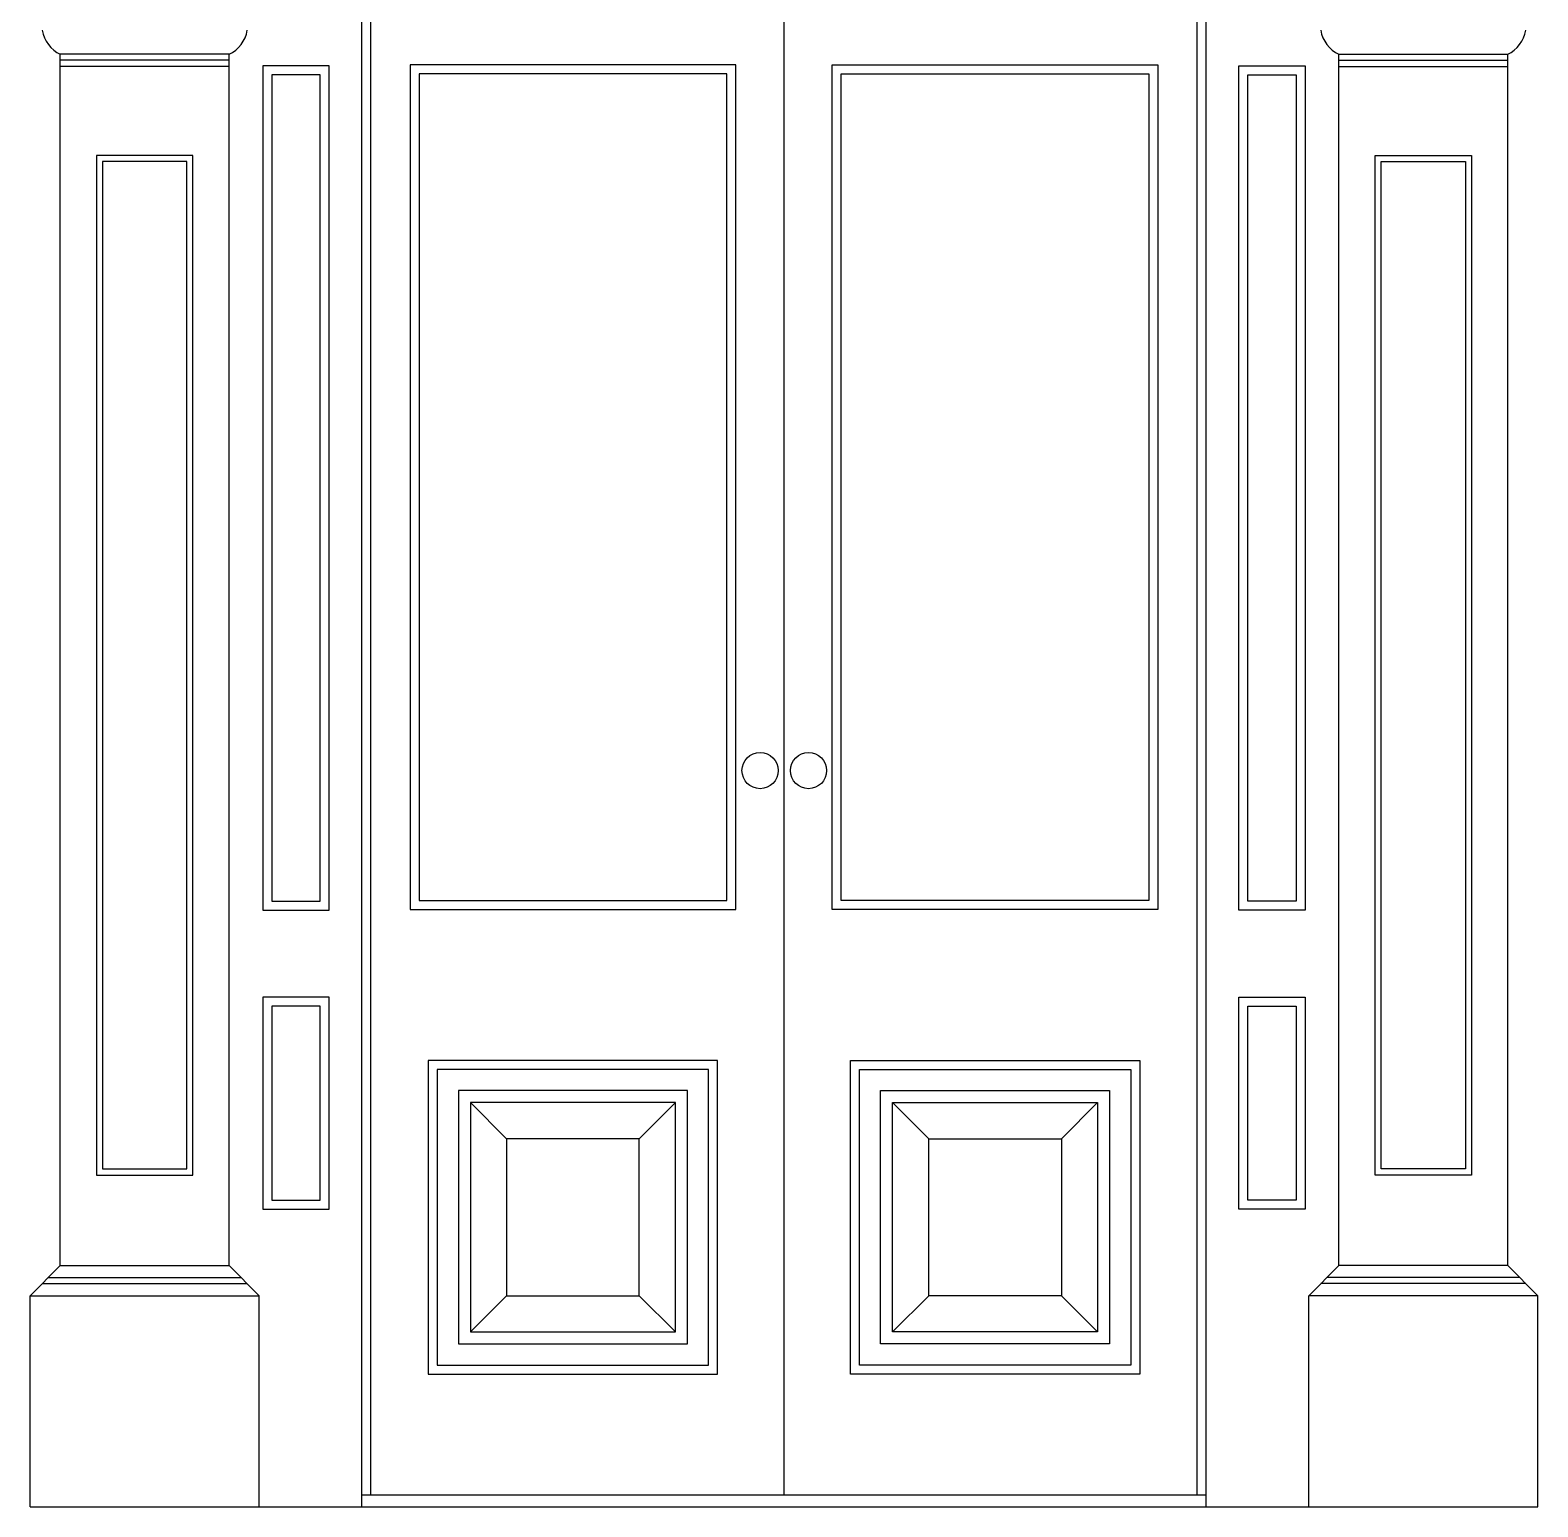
# Model space of a CAD drawing. Header units: metres. Extents: x 44156 to 46760, y 14888 to 19396.
# Drawn here: x 44206 to 46710, y 14888 to 17340 of the extents above; entities that cross this region are included whole.
import ezdxf

# ---------------------------------------------------------------- set-up
doc = ezdxf.new("R2010")
doc.units = ezdxf.units.M
for name, color, linetype in [('1', 3, 'Continuous'), ('2', 2, 'Continuous'), ('7', 7, 'Continuous')]:
    doc.layers.add(name, color=color, linetype=linetype)

# ---------------------------------------------------------------- blocks, each defined once
blk = doc.blocks.new('FH01F009')
at = {"layer": '1'}
for p, q in [((311.85, 2275.23), (47.25, 2275.23)), ((2050.65, 2275.23), (2315.25, 2275.23)), ((311.85, 2265.78), (47.25, 2265.78)), ((2050.65, 2265.78), (2315.25, 2265.78)), ((746.55, 576.45), (689.85, 633.15)), ((954.45, 576.45), (1011.15, 633.15)), ((1408.05, 576.45), (1351.35, 633.15)), ((1615.95, 576.45), (1672.65, 633.15)), ((28.35, 359.1), (330.75, 359.1)), ((2334.15, 359.1), (2031.75, 359.1)), ((18.9, 349.65), (340.2, 349.65)), ((746.55, 330.75), (689.85, 274.05)), ((954.45, 330.75), (1011.15, 274.05)), ((2343.6, 349.65), (2022.3, 349.65))]:
    blk.add_line(p, q, dxfattribs=at)
for points in [[(533.92, 18.9), (533.92, 2764.12), (1181.25, 2764.12)], [(1828.57, 18.9), (1828.57, 2764.12), (1181.25, 2764.12)]]:
    blk.add_lwpolyline(points, dxfattribs=at)
for points in [[(609.52, 949.73), (1091.47, 949.73), (1091.47, 2244.38), (609.52, 2244.38)], [(1752.97, 949.73), (1271.02, 949.73), (1271.02, 2244.38), (1752.97, 2244.38)], [(378.94, 948.81), (454.48, 948.81), (454.48, 2242.89), (378.94, 2242.89)], [(1983.56, 948.81), (1908.02, 948.81), (1908.02, 2242.89), (1983.56, 2242.89)], [(113.4, 529.2), (245.7, 529.2), (245.7, 2107.35), (113.4, 2107.35)], [(2249.1, 529.2), (2116.8, 529.2), (2116.8, 2107.35), (2249.1, 2107.35)], [(378.94, 480.53), (454.48, 480.53), (454.48, 784.11), (378.94, 784.11)], [(1983.56, 480.53), (1908.02, 480.53), (1908.02, 784.11), (1983.56, 784.11)], [(637.88, 222.08), (1063.12, 222.08), (1063.12, 685.12), (637.87, 685.12)], [(1724.62, 222.08), (1299.38, 222.08), (1299.37, 685.12), (1724.62, 685.12)], [(670.95, 255.15), (1030.05, 255.15), (1030.05, 652.05), (670.95, 652.05)], [(1691.55, 255.15), (1332.45, 255.15), (1332.45, 652.05), (1691.55, 652.05)], [(746.55, 330.75), (954.45, 330.75), (954.45, 576.45), (746.55, 576.45)], [(1615.95, 330.75), (1408.05, 330.75), (1408.05, 576.45), (1615.95, 576.45)]]:
    blk.add_lwpolyline(points, close=True, dxfattribs=at)
at = {"layer": '2'}
blk.add_line((0, 0), (2362.5, 0), dxfattribs=at)
at = {"layer": '7'}
for p, q in [((1842.75, 0), (1842.75, 2835)), ((519.75, 0), (519.75, 2778.3)), ((1181.25, 18.9), (1181.25, 2764.12)), ((47.25, 378), (47.25, 2275.23)), ((311.85, 378), (311.85, 2275.23)), ((2050.65, 378), (2050.65, 2275.23)), ((2315.25, 378), (2315.25, 2275.23)), ((311.85, 2256.33), (47.25, 2256.33)), ((2050.65, 2256.33), (2315.25, 2256.33)), ((47.25, 378), (0, 330.75)), ((47.25, 378), (311.85, 378)), ((359.1, 330.75), (311.85, 378)), ((2003.4, 330.75), (2050.65, 378)), ((2315.25, 378), (2050.65, 378)), ((2315.25, 378), (2362.5, 330.75)), ((0, 0), (0, 330.75)), ((0, 330.75), (359.1, 330.75)), ((359.1, 0), (359.1, 330.75)), ((1408.05, 330.75), (1351.35, 274.05)), ((1615.95, 330.75), (1672.65, 274.05)), ((2003.4, 0), (2003.4, 330.75)), ((2362.5, 330.75), (2003.4, 330.75)), ((2362.5, 0), (2362.5, 330.75)), ((519.75, 18.9), (1842.75, 18.9))]:
    blk.add_line(p, q, dxfattribs=at)
for points in [[(364.77, 934.63), (468.66, 934.63), (468.66, 2257.07), (364.77, 2257.07)], [(595.35, 935.55), (1105.65, 935.55), (1105.65, 2258.55), (595.35, 2258.55)], [(1767.15, 935.55), (1256.85, 935.55), (1256.85, 2258.55), (1767.15, 2258.55)], [(1997.73, 934.63), (1893.84, 934.63), (1893.84, 2257.07), (1997.73, 2257.07)], [(103.95, 519.75), (255.15, 519.75), (255.15, 2116.8), (103.95, 2116.8)], [(2258.55, 519.75), (2107.35, 519.75), (2107.35, 2116.8), (2258.55, 2116.8)], [(364.77, 466.36), (468.66, 466.36), (468.66, 798.28), (364.77, 798.28)], [(1997.73, 466.36), (1893.84, 466.36), (1893.84, 798.28), (1997.73, 798.28)], [(623.7, 207.9), (1077.3, 207.9), (1077.3, 699.3), (623.7, 699.3)], [(1738.8, 207.9), (1285.2, 207.9), (1285.2, 699.3), (1738.8, 699.3)], [(689.85, 274.05), (1011.15, 274.05), (1011.15, 633.15), (689.85, 633.15)], [(1672.65, 274.05), (1351.35, 274.05), (1351.35, 633.15), (1672.65, 633.15)]]:
    blk.add_lwpolyline(points, close=True, dxfattribs=at)
for centre in [(1143.69, 1153.22), (1219.74, 1153.22)]:
    blk.add_circle(centre, 28.3, dxfattribs=at)
for centre, start, end in [((70.02, 2321.84), 189.78, 243.96), ((289.08, 2321.84), 296.04, 350.22), ((2073.42, 2321.84), 189.78, 243.96), ((2292.48, 2321.84), 296.04, 350.22)]:
    blk.add_arc(centre, 51.88, start, end, dxfattribs=at)

msp = doc.modelspace()

# ---------------------------------------------------------------- block references
at = {"layer": '7', "xscale": 1.06, "yscale": 1.06, "zscale": 1.06}
msp.add_blockref('FH01F009', (44205.66, 14887.82), dxfattribs=at)

doc.saveas('drawing.dxf')
